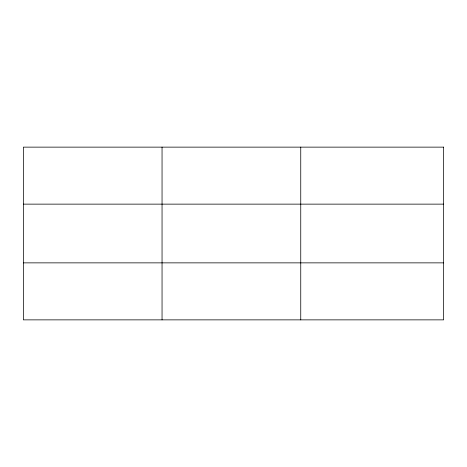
<?xml version="1.0" encoding="UTF-8"?>
<svg xmlns="http://www.w3.org/2000/svg" width="467" height="467" viewBox="0 0 467 467"><rect width="100%" height="100%" fill="white"/><g stroke="black" fill="none" stroke-linecap="round" stroke-linejoin="round"><path stroke-width="0.7" d="M162.049 319.866L162.049 147.134M300.748 319.866L300.748 147.134M23.35 204.137L443.65 204.137M23.35 262.863L443.65 262.863M443.65 147.134L443.65 319.866L23.35 319.866L23.35 147.134L443.65 147.134"/></g></svg>
